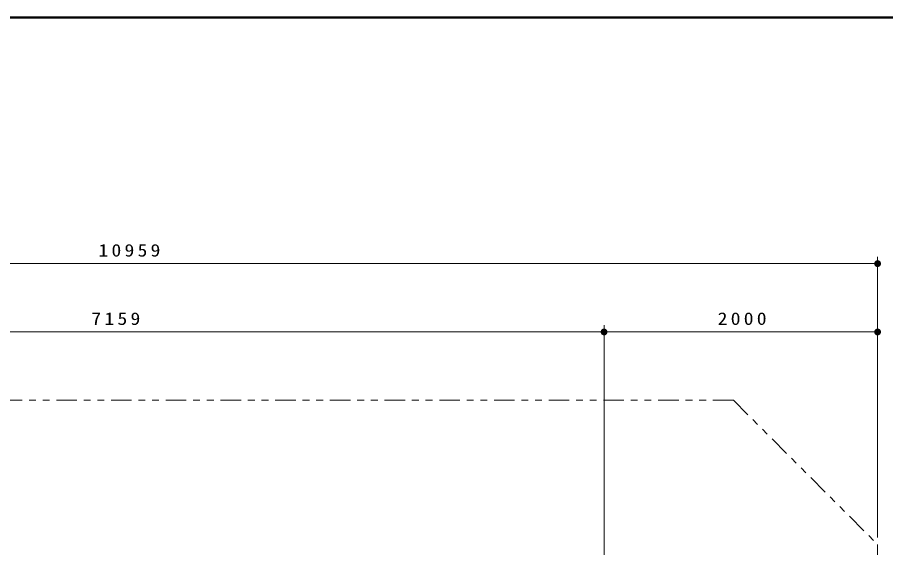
# Model space of a CAD drawing. Units: millimetres on the paper, scale 1:50. Extents: x -385 to 0, y -594 to 267.
# Drawn here: x -262.6 to -135.7, y 189.4 to 267 of the extents above; entities that cross this region are included whole.
import ezdxf

# ---------------------------------------------------------------- set-up
doc = ezdxf.new("R2010")
doc.units = ezdxf.units.MM
doc.linetypes.add('USER3', pattern=[8, 3, -1, 1, -1, 1, -1])
doc.layers.add('LY_1', color=140, linetype='Continuous', lineweight=50)
doc.styles.add('ＭＳ ゴシック', font='')
doc.styles.get('ＭＳ ゴシック').set_extended_font_data('MS Gothic')

# ---------------------------------------------------------------- blocks, each defined once
blk = doc.blocks.new('filled_dot')
at = {"color": 0, "linetype": 'Continuous', "lineweight": -2, "const_width": 1.25}
blk.add_lwpolyline([(-0.625, 0, 1), (0.625, 0, 1)], format="xyb", close=True, dxfattribs=at)

msp = doc.modelspace()

# ---------------------------------------------------------------- linework, layer by layer
at = {"layer": 'LY_1', "color": 7}
msp.add_line((0, 267), (-385, 267), dxfattribs=at)
at = {"layer": 'LY_1', "color": 7, "lineweight": 13}
for p, q in [((-136.85, 190.88), (-136.85, 231.968)), ((-356.023, 230.968), (-136.85, 230.968)), ((-320.023, 220.968), (-176.85, 220.968)), ((-176.85, 172.589), (-176.85, 221.968)), ((-176.85, 220.968), (-136.85, 220.968))]:
    msp.add_line(p, q, dxfattribs=at)
at = {"layer": 'LY_1', "color": 7, "linetype": 'USER3', "lineweight": 13}
for p, q in [((-157.939, 210.968), (-334.935, 210.968)), ((-157.939, 210.968), (-136.85, 189.88)), ((-136.85, 189.88), (-136.85, 142.656))]:
    msp.add_line(p, q, dxfattribs=at)

# ---------------------------------------------------------------- block references
at = {"layer": 'LY_1', "color": 7, "lineweight": 13, "xscale": 0.4, "yscale": 0.4, "rotation": 180}
for p in [(-136.85, 230.968), (-176.85, 220.968), (-136.85, 220.968)]:
    msp.add_blockref('filled_dot', p, dxfattribs=at)
at = {"layer": 'LY_1', "color": 7, "lineweight": 13, "xscale": 0.4, "yscale": 0.4}
msp.add_blockref('filled_dot', (-176.85, 220.968), dxfattribs=at)

# ---------------------------------------------------------------- texts
at = {"layer": 'LY_1', "color": 7, "char_height": 1.833, "attachment_point": 8, "style": 'ＭＳ ゴシック'}
for s, insert in [('\\T1.33;\\W1.15;10959', (-246.025, 231.968)), ('\\T1.33;\\W1.15;7159', (-248.009, 221.968)), ('\\T1.33;\\W1.15;2000', (-156.427, 221.968))]:
    msp.add_mtext(s, dxfattribs=dict(at, insert=insert))

doc.saveas('drawing.dxf')
